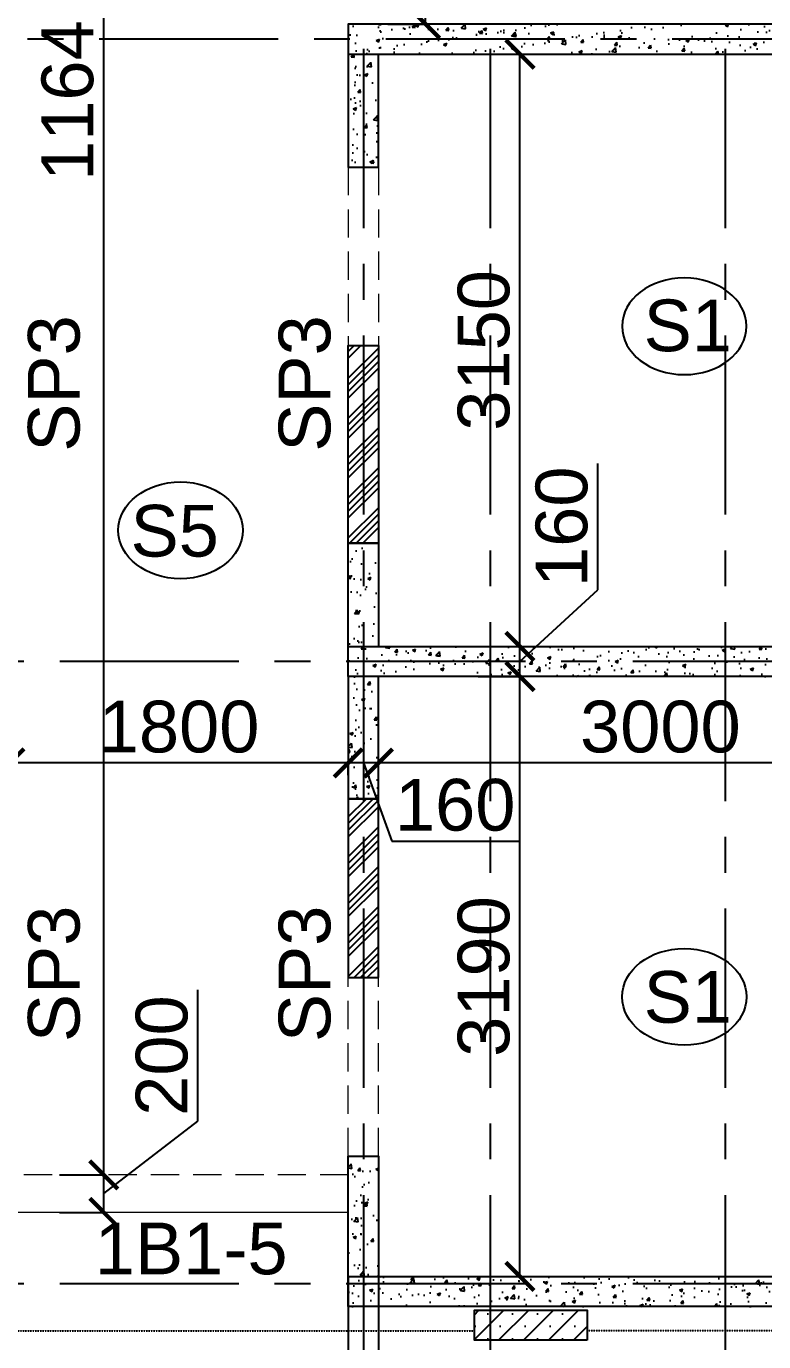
# Model space of a CAD drawing. Header units: inches. Extents: x 278200 to 407749, y -182622 to -96622.
# Drawn here: x 335372 to 339294, y -124432 to -117436 of the extents above; entities that cross this region are included whole.
import ezdxf

# ---------------------------------------------------------------- set-up
doc = ezdxf.new("R2010")
doc.units = ezdxf.units.IN
doc.header["$MEASUREMENT"] = 0
for name, pattern in [('CENTER', [50.8, 31.75, -6.35, 6.35, -6.35]), ('DASHED2', [9.525, 6.35, -3.175]), ('Hidden', [3, 2, -1])]:
    doc.linetypes.add(name, pattern=pattern)
for name, color, linetype in [('160 R.C. WALL HAT', 8, 'Continuous'), ('160 R.C.WALL', 6, 'Continuous'), ('AR-Column', 40, 'Continuous'), ('AR-Hidden', 251, 'DASHED2'), ('DIM', 251, 'Continuous'), ('GRID', 8, 'CENTER'), ('NON S.WALL HATCH', 8, 'Continuous'), ('NON STRUC R.C.WALL', 6, 'Continuous'), ('NON.STRUC.R.C.WALLS', 1, 'Continuous'), ('SECOND FLOOR BEAM', 6, 'Continuous'), ('SPANRAL BEAM', 3, 'Continuous')]:
    doc.layers.add(name, color=color, linetype=linetype)
for name, color, linetype, lineweight in [('BEAMS', 3, 'Continuous', 0), ('SLAB CIR', 1, 'Continuous', 25), ('SLAB TXT', 3, 'Continuous', 0)]:
    doc.layers.add(name, color=color, linetype=linetype, lineweight=lineweight)
doc.styles.add('T200', font='sanss___.ttf', dxfattribs={"height": 275})
doc.styles.add('T300', font='sanss___.ttf', dxfattribs={"height": 350})
doc.dimstyles.new('T 200', dxfattribs={"dimtxt": 275, "dimasz": 150, "dimexe": 1, "dimexo": 0, "dimgap": 50, "dimtad": 1, "dimdec": 0, "dimrnd": 5, "dimdsep": 46, "dimtxsty": 'T200', "dimblk": 'ARCHTICK', "dimcen": 2.5, "dimdle": 1, "dimclrd": 5, "dimclre": 253, "dimclrt": 1, "dimadec": 0, "dimazin": 0, "dimtfac": 1, "dimtdec": 0, "dimtmove": 2, "dimatfit": 3, "dimfxl": 0, "dimarcsym": 0})
pattern_1 = [(45, (2626358.34, -227125.94), (-106.066017, 106.066017), []), (45, (2626393.7, -227125.94), (-106.066017, 106.066017), []), (45, (2626429.05, -227125.94), (-106.066017, 106.066017), []), (45, (2626464.41, -227125.94), (-106.066017, 106.066017), [])]
pattern_2 = [(50, (2464819.82, 125850.9), (179.315046, -15.688034), [18.75, -206.25]), (355, (2464819.82, 125850.9), (-34.687833, 188.048033), [15, -165]), (100.451444, (2464834.76, 125849.6), (144.627212, 172.359998), [15.935048, -175.285528]), (46.1842, (2464819.82, 125900.9), (266.810333, -41.37982), [28.125, -309.375]), (96.635635, (2464842.05, 125897.46), (233.665486, 243.52965), [23.902586, -262.92844]), (351.184164, (2464819.82, 125900.9), (233.665486, 243.52965), [22.5, -247.5]), (21, (2464844.82, 125888.4), (149.226763, -100.654723), [18.75, -206.25]), (326, (2464844.82, 125888.4), (60.828833, 181.287511), [15, -165]), (71.451445, (2464857.25, 125880.02), (210.055594, 80.632788), [15.935047, -175.285528]), (37.5, (2464819.816, 125850.906), (3.0399638, 83.2234635), [0, -163, 0, -167.5, 0, -165.625]), (7.5, (2464819.82, 125850.91), (65.7673844, 98.602928), [0, -95.5, 0, -159.25, 0, -63.125]), (327.5, (2464764.066, 125850.906), (133.455609, -5.638718), [0, -62.5, 0, -195, 0, -258.75]), (317.5, (2464739.07, 125850.91), (145.7965423, 25.0262456), [0, -81.25, 0, -129.5, 0, -183.75])]

# ---------------------------------------------------------------- blocks, each defined once
blk = doc.blocks.new('_ARCHTICK')
at = {"color": 0, "linetype": 'ByBlock', "const_width": 0.15}
blk.add_lwpolyline([(-0.5, -0.5), (0.5, 0.5)], dxfattribs=at)
blk = doc.blocks.new('*D342')
at = {"layer": 'Defpoints', "color": 0}
for p in [(337774.7, -120894.9, 14.7), (337997.3, -120894.9), (337774.7, -124084.9, 14.7)]:
    blk.add_point(p, dxfattribs=at)
at = {"layer": 'DIM', "color": 253, "lineweight": -2}
for p, q in [((337774.7, -120894.9), (337998.3, -120894.9)), ((337774.7, -124084.9), (337998.3, -124084.9))]:
    blk.add_line(p, q, dxfattribs=at)
at = {"layer": 'DIM', "color": 5, "lineweight": -2}
blk.add_line((337997.3, -124085.9), (337997.3, -120893.9), dxfattribs=at)
at = {"layer": 'DIM', "color": 5, "lineweight": -2, "xscale": 150, "yscale": 150, "zscale": 150}
for p, rotation in [((337997.3, -120894.9), 90), ((337997.3, -124084.9), 270)]:
    blk.add_blockref('_ARCHTICK', p, dxfattribs=dict(at, rotation=rotation))
at = {"layer": 'DIM', "color": 1, "insert": (337805.5, -122489.9), "char_height": 275, "attachment_point": 5, "rotation": 90, "style": 'T200'}
blk.add_mtext('3190', dxfattribs=at)
blk = doc.blocks.new('*D343')
at = {"layer": 'Defpoints', "color": 0}
for p in [(337533.6, -120734.9, 14.7), (337997.3, -120734.9), (337774.7, -120894.9, 14.7)]:
    blk.add_point(p, dxfattribs=at)
at = {"layer": 'DIM', "color": 5, "lineweight": -2}
for p, q in [((338411.7, -120434.2), (338411.7, -119762)), ((337997.3, -120814.9), (338411.7, -120434.2)), ((337997.3, -120895.9), (337997.3, -120733.9))]:
    blk.add_line(p, q, dxfattribs=at)
at = {"layer": 'DIM', "color": 253, "lineweight": -2}
for p, q in [((337533.6, -120734.9), (337998.3, -120734.9)), ((337774.7, -120894.9), (337998.3, -120894.9))]:
    blk.add_line(p, q, dxfattribs=at)
at = {"layer": 'DIM', "color": 5, "lineweight": -2, "xscale": 150, "yscale": 150, "zscale": 150}
for p, rotation in [((337997.3, -120734.9), 90), ((337997.3, -120894.9), 270)]:
    blk.add_blockref('_ARCHTICK', p, dxfattribs=dict(at, rotation=rotation))
at = {"layer": 'DIM', "color": 1, "insert": (338219.9, -120098.1), "char_height": 275, "attachment_point": 5, "rotation": 90, "style": 'T200'}
blk.add_mtext('160', dxfattribs=at)
blk = doc.blocks.new('*D344')
at = {"layer": 'Defpoints', "color": 0}
for p in [(337579.8, -117584.9, 14.7), (337997.3, -117584.9), (337533.6, -120734.9, 14.7)]:
    blk.add_point(p, dxfattribs=at)
at = {"layer": 'DIM', "color": 253, "lineweight": -2}
for p, q in [((337579.8, -117584.9), (337998.3, -117584.9)), ((337533.6, -120734.9), (337998.3, -120734.9))]:
    blk.add_line(p, q, dxfattribs=at)
at = {"layer": 'DIM', "color": 5, "lineweight": -2}
blk.add_line((337997.3, -120735.9), (337997.3, -117583.9), dxfattribs=at)
at = {"layer": 'DIM', "color": 5, "lineweight": -2, "xscale": 150, "yscale": 150, "zscale": 150}
for p, rotation in [((337997.3, -117584.9), 90), ((337997.3, -120734.9), 270)]:
    blk.add_blockref('_ARCHTICK', p, dxfattribs=dict(at, rotation=rotation))
at = {"layer": 'DIM', "color": 1, "insert": (337805.5, -119159.9), "char_height": 275, "attachment_point": 5, "rotation": 90, "style": 'T200'}
blk.add_mtext('3150', dxfattribs=at)
blk = doc.blocks.new('*D345')
at = {"layer": 'Defpoints', "color": 0}
for p in [(337307.5, -116584.9, 14.7), (337495, -116584.9), (337295.2, -117424.9, 14.7)]:
    blk.add_point(p, dxfattribs=at)
at = {"layer": 'DIM', "color": 253, "lineweight": -2}
for p, q in [((337307.5, -116584.9), (337496, -116584.9)), ((337295.2, -117424.9), (337496, -117424.9))]:
    blk.add_line(p, q, dxfattribs=at)
at = {"layer": 'DIM', "color": 5, "lineweight": -2}
blk.add_line((337495, -117425.9), (337495, -116583.9), dxfattribs=at)
at = {"layer": 'DIM', "color": 5, "lineweight": -2, "xscale": 150, "yscale": 150, "zscale": 150}
for p, rotation in [((337495, -116584.9), 90), ((337495, -117424.9), 270)]:
    blk.add_blockref('_ARCHTICK', p, dxfattribs=dict(at, rotation=rotation))
at = {"layer": 'DIM', "color": 1, "insert": (337303.3, -117004.9), "char_height": 275, "attachment_point": 5, "rotation": 90, "style": 'T200'}
blk.add_mtext('840', dxfattribs=at)
blk = doc.blocks.new('*D476')
at = {"layer": 'Defpoints', "color": 0}
for p in [(337244.3, -124084.9, 14.7), (340844.3, -124084.9, 14.7), (337244.3, -125049.9)]:
    blk.add_point(p, dxfattribs=at)
at = {"layer": 'DIM', "color": 253, "lineweight": -2}
for p, q in [((337244.3, -124084.9), (337244.3, -125050.9)), ((340844.3, -124084.9), (340844.3, -125050.9))]:
    blk.add_line(p, q, dxfattribs=at)
at = {"layer": 'DIM', "color": 5, "lineweight": -2}
blk.add_line((340845.3, -125049.9), (337243.3, -125049.9), dxfattribs=at)
at = {"layer": 'DIM', "color": 5, "lineweight": -2, "xscale": 150, "yscale": 150, "zscale": 150, "rotation": 180}
blk.add_blockref('_ARCHTICK', (337244.3, -125049.9), dxfattribs=at)
at = {"layer": 'DIM', "color": 5, "lineweight": -2, "xscale": 150, "yscale": 150, "zscale": 150}
blk.add_blockref('_ARCHTICK', (340844.3, -125049.9), dxfattribs=at)
at = {"layer": 'DIM', "color": 1, "insert": (339044.3, -124858.1), "char_height": 275, "attachment_point": 5, "style": 'T200'}
blk.add_mtext('3600', dxfattribs=at)
blk = doc.blocks.new('*D477')
at = {"layer": 'Defpoints', "color": 0}
for p in [(337084.3, -124084.9, 14.7), (337244.3, -124084.9, 14.7), (337084.3, -125049.9)]:
    blk.add_point(p, dxfattribs=at)
at = {"layer": 'DIM', "color": 253, "lineweight": -2}
for p, q in [((337084.3, -124084.9), (337084.3, -125050.9)), ((337244.3, -124084.9), (337244.3, -125050.9))]:
    blk.add_line(p, q, dxfattribs=at)
at = {"layer": 'DIM', "color": 5, "lineweight": -2}
for p, q in [((337245.3, -125049.9), (337083.3, -125049.9)), ((337164.3, -125049.9), (337401.3, -125551.4)), ((337401.3, -125551.4), (338073.5, -125551.4))]:
    blk.add_line(p, q, dxfattribs=at)
at = {"layer": 'DIM', "color": 5, "lineweight": -2, "xscale": 150, "yscale": 150, "zscale": 150, "rotation": 180}
blk.add_blockref('_ARCHTICK', (337084.3, -125049.9), dxfattribs=at)
at = {"layer": 'DIM', "color": 5, "lineweight": -2, "xscale": 150, "yscale": 150, "zscale": 150}
blk.add_blockref('_ARCHTICK', (337244.3, -125049.9), dxfattribs=at)
at = {"layer": 'DIM', "color": 1, "insert": (337737.4, -125359.6), "char_height": 275, "attachment_point": 5, "style": 'T200'}
blk.add_mtext('160', dxfattribs=at)
blk = doc.blocks.new('*D478')
at = {"layer": 'Defpoints', "color": 0}
for p in [(337084.3, -124084.9, 14.7), (335284.3, -124244.9, 14.7), (335284.3, -125049.9)]:
    blk.add_point(p, dxfattribs=at)
at = {"layer": 'DIM', "color": 253, "lineweight": -2}
for p, q in [((337084.3, -124084.9), (337084.3, -125050.9)), ((335284.3, -124244.9), (335284.3, -125050.9))]:
    blk.add_line(p, q, dxfattribs=at)
at = {"layer": 'DIM', "color": 5, "lineweight": -2}
blk.add_line((337085.3, -125049.9), (335283.3, -125049.9), dxfattribs=at)
at = {"layer": 'DIM', "color": 5, "lineweight": -2, "xscale": 150, "yscale": 150, "zscale": 150, "rotation": 180}
blk.add_blockref('_ARCHTICK', (335284.3, -125049.9), dxfattribs=at)
at = {"layer": 'DIM', "color": 5, "lineweight": -2, "xscale": 150, "yscale": 150, "zscale": 150}
blk.add_blockref('_ARCHTICK', (337084.3, -125049.9), dxfattribs=at)
at = {"layer": 'DIM', "color": 1, "insert": (336184.3, -124858.3), "char_height": 275, "attachment_point": 5, "style": 'T200'}
blk.add_mtext('1800', dxfattribs=at)
blk = doc.blocks.new('*D479')
at = {"layer": 'Defpoints', "color": 0}
for p in [(335124.3, -124084.9, 14.7), (335284.3, -124244.9, 14.7), (335124.3, -125049.9)]:
    blk.add_point(p, dxfattribs=at)
at = {"layer": 'DIM', "color": 253, "lineweight": -2}
for p, q in [((335124.3, -124084.9), (335124.3, -125050.9)), ((335284.3, -124244.9), (335284.3, -125050.9))]:
    blk.add_line(p, q, dxfattribs=at)
at = {"layer": 'DIM', "color": 5, "lineweight": -2}
for p, q in [((335285.3, -125049.9), (335123.3, -125049.9)), ((335204.3, -125049.9), (335439.3, -125551.4)), ((335439.3, -125551.4), (336111.6, -125551.4))]:
    blk.add_line(p, q, dxfattribs=at)
at = {"layer": 'DIM', "color": 5, "lineweight": -2, "xscale": 150, "yscale": 150, "zscale": 150, "rotation": 180}
blk.add_blockref('_ARCHTICK', (335124.3, -125049.9), dxfattribs=at)
at = {"layer": 'DIM', "color": 5, "lineweight": -2, "xscale": 150, "yscale": 150, "zscale": 150}
blk.add_blockref('_ARCHTICK', (335284.3, -125049.9), dxfattribs=at)
at = {"layer": 'DIM', "color": 1, "insert": (335775.5, -125359.6), "char_height": 275, "attachment_point": 5, "style": 'T200'}
blk.add_mtext('160', dxfattribs=at)
blk = doc.blocks.new('*D487')
at = {"layer": 'Defpoints', "color": 0}
for p in [(337244.3, -121354.4), (337244.3, -121419.4, 14.7), (340244.3, -121430.2, 14.7)]:
    blk.add_point(p, dxfattribs=at)
at = {"layer": 'DIM', "color": 5, "lineweight": -2}
blk.add_line((340245.3, -121354.4), (337243.3, -121354.4), dxfattribs=at)
at = {"layer": 'DIM', "color": 253, "lineweight": -2}
for p, q in [((337244.3, -121419.4), (337244.3, -121353.4)), ((340244.3, -121430.2), (340244.3, -121353.4))]:
    blk.add_line(p, q, dxfattribs=at)
at = {"layer": 'DIM', "color": 5, "lineweight": -2, "xscale": 150, "yscale": 150, "zscale": 150, "rotation": 180}
blk.add_blockref('_ARCHTICK', (337244.3, -121354.4), dxfattribs=at)
at = {"layer": 'DIM', "color": 5, "lineweight": -2, "xscale": 150, "yscale": 150, "zscale": 150}
blk.add_blockref('_ARCHTICK', (340244.3, -121354.4), dxfattribs=at)
at = {"layer": 'DIM', "color": 1, "insert": (338744.3, -121162.6), "char_height": 275, "attachment_point": 5, "style": 'T200'}
blk.add_mtext('3000', dxfattribs=at)
blk = doc.blocks.new('*D488')
at = {"layer": 'Defpoints', "color": 0}
for p in [(337084.3, -121354.4), (337084.3, -121419.4, 14.7), (337244.3, -121419.4, 14.7)]:
    blk.add_point(p, dxfattribs=at)
at = {"layer": 'DIM', "color": 5, "lineweight": -2}
for p, q in [((337245.3, -121354.4), (337083.3, -121354.4)), ((337164.3, -121354.4), (337316.6, -121770.4)), ((337316.6, -121770.4), (337988.9, -121770.4))]:
    blk.add_line(p, q, dxfattribs=at)
at = {"layer": 'DIM', "color": 253, "lineweight": -2}
for p, q in [((337084.3, -121419.4), (337084.3, -121353.4)), ((337244.3, -121419.4), (337244.3, -121353.4))]:
    blk.add_line(p, q, dxfattribs=at)
at = {"layer": 'DIM', "color": 5, "lineweight": -2, "xscale": 150, "yscale": 150, "zscale": 150, "rotation": 180}
blk.add_blockref('_ARCHTICK', (337084.3, -121354.4), dxfattribs=at)
at = {"layer": 'DIM', "color": 5, "lineweight": -2, "xscale": 150, "yscale": 150, "zscale": 150}
blk.add_blockref('_ARCHTICK', (337244.3, -121354.4), dxfattribs=at)
at = {"layer": 'DIM', "color": 1, "insert": (337652.8, -121578.5), "char_height": 275, "attachment_point": 5, "style": 'T200'}
blk.add_mtext('160', dxfattribs=at)
blk = doc.blocks.new('*D489')
at = {"layer": 'Defpoints', "color": 0}
for p in [(335284.3, -121354.4), (335284.3, -121432.7, 14.7), (337084.3, -121419.4, 14.7)]:
    blk.add_point(p, dxfattribs=at)
at = {"layer": 'DIM', "color": 5, "lineweight": -2}
blk.add_line((337085.3, -121354.4), (335283.3, -121354.4), dxfattribs=at)
at = {"layer": 'DIM', "color": 253, "lineweight": -2}
for p, q in [((335284.3, -121432.7), (335284.3, -121353.4)), ((337084.3, -121419.4), (337084.3, -121353.4))]:
    blk.add_line(p, q, dxfattribs=at)
at = {"layer": 'DIM', "color": 5, "lineweight": -2, "xscale": 150, "yscale": 150, "zscale": 150, "rotation": 180}
blk.add_blockref('_ARCHTICK', (335284.3, -121354.4), dxfattribs=at)
at = {"layer": 'DIM', "color": 5, "lineweight": -2, "xscale": 150, "yscale": 150, "zscale": 150}
blk.add_blockref('_ARCHTICK', (337084.3, -121354.4), dxfattribs=at)
at = {"layer": 'DIM', "color": 1, "insert": (336184.3, -121162.7), "char_height": 275, "attachment_point": 5, "style": 'T200'}
blk.add_mtext('1800', dxfattribs=at)
blk = doc.blocks.new('*D544')
at = {"layer": 'Defpoints', "color": 0}
for p in [(335547.7, -123544.9, 14.7), (335783.8, -123544.9), (335547.7, -123744.9, 14.7)]:
    blk.add_point(p, dxfattribs=at)
at = {"layer": 'DIM', "color": 5, "lineweight": -2}
for p, q in [((336284.7, -123259.6), (336284.7, -122561.3)), ((335783.8, -123644.9), (336284.7, -123259.6)), ((335783.8, -123745.9), (335783.8, -123543.9))]:
    blk.add_line(p, q, dxfattribs=at)
at = {"layer": 'DIM', "color": 253, "lineweight": -2}
for p, q in [((335547.7, -123544.9), (335784.8, -123544.9)), ((335547.7, -123744.9), (335784.8, -123744.9))]:
    blk.add_line(p, q, dxfattribs=at)
at = {"layer": 'DIM', "color": 5, "lineweight": -2, "xscale": 150, "yscale": 150, "zscale": 150}
for p, rotation in [((335783.8, -123544.9), 90), ((335783.8, -123744.9), 270)]:
    blk.add_blockref('_ARCHTICK', p, dxfattribs=dict(at, rotation=rotation))
at = {"layer": 'DIM', "color": 1, "insert": (336093.1, -122910.5), "char_height": 275, "attachment_point": 5, "rotation": 90, "style": 'T200'}
blk.add_mtext('200', dxfattribs=at)
blk = doc.blocks.new('*D545')
at = {"layer": 'Defpoints', "color": 0}
for p in [(335602.1, -111904.9, 14.7), (335783.8, -111904.9), (335547.7, -123544.9, 14.7)]:
    blk.add_point(p, dxfattribs=at)
at = {"layer": 'DIM', "color": 253, "lineweight": -2}
for p, q in [((335602.1, -111904.9), (335784.8, -111904.9)), ((335547.7, -123544.9), (335784.8, -123544.9))]:
    blk.add_line(p, q, dxfattribs=at)
at = {"layer": 'DIM', "color": 5, "lineweight": -2}
blk.add_line((335783.8, -123545.9), (335783.8, -111903.9), dxfattribs=at)
at = {"layer": 'DIM', "color": 5, "lineweight": -2, "xscale": 150, "yscale": 150, "zscale": 150}
for p, rotation in [((335783.8, -111904.9), 90), ((335783.8, -123544.9), 270)]:
    blk.add_blockref('_ARCHTICK', p, dxfattribs=dict(at, rotation=rotation))
at = {"layer": 'DIM', "color": 1, "insert": (335591.9, -117724.9), "char_height": 275, "attachment_point": 5, "rotation": 90, "style": 'T200'}
blk.add_mtext('11640', dxfattribs=at)
blk = doc.blocks.new('A$C02A55DAE')
at = {"layer": 'NON S.WALL HATCH'}
h = blk.add_hatch(dxfattribs=at)
h.set_pattern_fill('SACNCR', color=256, scale=1000)
h.set_pattern_definition([(45, (-132245.64, 75915.45), (-66.29126, 66.29126), []), (45, (-132179.35, 75915.45), (-66.29126, 66.29126), [0, -93.75])])
h.paths.add_polyline_path([(53094, -18480), (52494, -18480), (52494, -18320), (53094, -18320)])
at = {"layer": 'AR-Column', "color": 4, "elevation": -29.5}
blk.add_lwpolyline([(53094, -18480), (52494, -18480), (52494, -18320), (53094, -18320)], close=True, dxfattribs=at)
at = {"layer": 'AR-Hidden', "ltscale": 0.009}
for p, q in [((49256.5, -18430, -29.5), (52494, -18430, -29.5)), ((56331.5, -18430, -29.5), (53094, -18430, -29.5))]:
    blk.add_line(p, q, dxfattribs=at)

msp = doc.modelspace()

# ---------------------------------------------------------------- hatches: boundary and pattern name
at = {"layer": '160 R.C. WALL HAT'}
h = msp.add_hatch(dxfattribs=at)
h.set_pattern_fill('AR-CONC', color=256, scale=25)
h.set_pattern_definition(pattern_2)
h.paths.add_polyline_path([(341229.3, -117424.9), (337084.3, -117424.9), (337084.3, -117584.9), (341229.3, -117584.9)])
h = msp.add_hatch(dxfattribs=at)
h.set_pattern_fill('AR-CONC', color=256, scale=25)
h.set_pattern_definition(pattern_2)
h.paths.add_polyline_path([(337084.3, -117584.9), (337244.3, -117584.9), (337244.3, -118184.9), (337084.3, -118184.9)])
h = msp.add_hatch(dxfattribs=at)
h.set_pattern_fill('AR-CONC', color=256, scale=25)
h.set_pattern_definition(pattern_2)
h.paths.add_polyline_path([(337244.3, -120204.9), (337084.3, -120204.9), (337084.3, -120734.9), (337244.3, -120734.9)])
h = msp.add_hatch(dxfattribs=at)
h.set_pattern_fill('AR-CONC', color=256, scale=25)
h.set_pattern_definition(pattern_2)
h.paths.add_polyline_path([(337084.3, -120894.9), (337084.3, -120734.9), (341044.3, -120734.9), (341044.3, -120894.9)])
h = msp.add_hatch(dxfattribs=at)
h.set_pattern_fill('AR-CONC', color=256, scale=25)
h.set_pattern_definition(pattern_2)
h.paths.add_polyline_path([(337244.3, -121544.9), (337084.3, -121544.9), (337084.3, -120894.9), (337244.3, -120894.9)])
h = msp.add_hatch(dxfattribs=at)
h.set_pattern_fill('AR-CONC', color=256, scale=25)
h.set_pattern_definition(pattern_2)
h.paths.add_polyline_path([(337084.3, -123444.9), (337244.3, -123444.9), (337244.3, -124084.9), (337084.3, -124084.9)])
h = msp.add_hatch(dxfattribs=at)
h.set_pattern_fill('AR-CONC', color=256, scale=25)
h.set_pattern_definition(pattern_2)
h.paths.add_polyline_path([(337084.3, -124244.9), (337084.3, -124084.9), (341044.3, -124084.9), (341044.3, -124244.9)])
at = {"layer": 'NON STRUC R.C.WALL'}
h = msp.add_hatch(dxfattribs=at)
h.set_pattern_fill('ANSI34', color=1, scale=200)
h.set_pattern_definition(pattern_1)
h.paths.add_polyline_path([(337244.3, -119134.9), (337244.3, -120184.9), (337084.3, -120184.9), (337084.3, -119134.9)])
h = msp.add_hatch(dxfattribs=at)
h.set_pattern_fill('ANSI34', color=1, scale=200)
h.set_pattern_definition(pattern_1)
h.paths.add_polyline_path([(337244.3, -122494.9), (337244.3, -121544.9), (337084.3, -121544.9), (337084.3, -122494.9)])

# ---------------------------------------------------------------- linework, layer by layer
at = {"layer": '160 R.C.WALL', "elevation": 14.7}
for points in [[(341229.3, -117424.9), (337084.3, -117424.9), (337084.3, -117584.9), (341229.3, -117584.9)], [(337084.3, -120894.9), (337084.3, -120734.9), (341044.3, -120734.9), (341044.3, -120894.9)], [(337084.3, -124244.9), (337084.3, -124084.9), (341044.3, -124084.9), (341044.3, -124244.9)]]:
    msp.add_lwpolyline(points, close=True, dxfattribs=at)
for points in [[(337084.3, -117584.9), (337084.3, -118184.9), (337244.3, -118184.9), (337244.3, -117584.9)], [(337084.3, -120734.9), (337084.3, -120184.9), (337244.3, -120184.9), (337244.3, -120734.9)], [(337084.3, -120894.9), (337084.3, -121544.9), (337244.3, -121544.9), (337244.3, -120894.9)], [(337084.3, -124084.9), (337084.3, -123444.9), (337244.3, -123444.9), (337244.3, -124084.9)]]:
    msp.add_lwpolyline(points, dxfattribs=at)
at = {"layer": 'BEAMS', "linetype": 'Hidden', "ltscale": 75}
for p, q in [((337084.3, -118184.9, 14.7), (337084.3, -120184.9, 14.7)), ((337244.3, -118184.9, 14.7), (337244.3, -120184.9, 14.7)), ((337084.3, -123444.9, 14.7), (337084.3, -121544.9, 14.7)), ((337244.3, -123444.9, 14.7), (337244.3, -121544.9, 14.7)), ((337084.3, -123544.9, 14.7), (335284.3, -123544.9, 14.7))]:
    msp.add_line(p, q, dxfattribs=at)
at = {"layer": 'BEAMS', "color": 4, "linetype": 'Continuous', "ltscale": 0.01}
msp.add_line((337084.3, -123744.9, 14.7), (335284.3, -123744.9, 14.7), dxfattribs=at)
at = {"layer": 'GRID', "ltscale": 30}
for p, q in [((337164.3, -99268.8, 14.7), (337164.3, -130305.3, 14.7)), ((337839.3, -99268.8, 14.7), (337839.3, -130305.3, 14.7)), ((339089.1, -99268.8, 14.7), (339089.1, -130305.3, 14.7)), ((367192.1, -117504.9, 14.7), (280837.7, -117504.9, 14.7)), ((366982.1, -120814.9, 14.7), (280837.7, -120814.9, 14.7)), ((366982.1, -124124.9, 14.7), (280837.7, -124124.9, 14.7))]:
    msp.add_line(p, q, dxfattribs=at)
at = {"layer": 'NON.STRUC.R.C.WALLS', "elevation": 14.7}
for points in [[(337244.3, -119134.9), (337244.3, -120184.9), (337084.3, -120184.9), (337084.3, -119134.9)], [(337244.3, -122494.9), (337244.3, -121544.9), (337084.3, -121544.9), (337084.3, -122494.9)]]:
    msp.add_lwpolyline(points, close=True, dxfattribs=at)
at = {"layer": 'SLAB CIR', "extrusion": (0, 0, -1)}
msp.add_ellipse((338871.5, -119031.7, -0.7), major_axis=(-331, 0), ratio=0.77685, dxfattribs=at)
at = {"layer": 'SLAB CIR'}
for centre in [(336191.7, -120117), (338871.5, -122598.2, -0.7)]:
    msp.add_ellipse(centre, major_axis=(-331, 0), ratio=0.77685, dxfattribs=at)

# ---------------------------------------------------------------- block references
at = {"layer": 'DIM', "color": 1}
msp.add_blockref('A$C02A55DAE', (285260.7, -105944.9, 29.5), dxfattribs=at)

# ---------------------------------------------------------------- texts
at = {"layer": 'SECOND FLOOR BEAM', "style": 'T300'}
msp.add_text('1B1-5', height=275, dxfattribs=at).set_placement((335736.3, -124073.8))
at = {"layer": 'SLAB TXT', "style": 'T300'}
for s, p in [('S1', (338655.3, -119164.6)), ('S5', (335926, -120256.7)), ('S1', (338655.3, -122736.1))]:
    msp.add_text(s, height=275, dxfattribs=at).set_placement(p)
at = {"layer": 'SPANRAL BEAM', "style": 'T300'}
for p in [(335655.2, -119699.1), (336988.8, -119699.1), (335655.2, -122839.1), (336988.8, -122839.1)]:
    msp.add_text('SP3', height=275, rotation=90, dxfattribs=at).set_placement(p)

# ---------------------------------------------------------------- dimensions: what is measured, and where the dimension line sits
at = {"layer": 'DIM'}
for base, p1, p2, angle, picture, middle in [((335783.8, -111904.9), (335547.7, -123544.9, 14.7), (335602.1, -111904.9, 14.7), 90, '*D545', (335591.9, -117724.9)), ((337495, -116584.9), (337295.2, -117424.9, 14.7), (337307.5, -116584.9, 14.7), 90, '*D345', (337303.3, -117004.9)), ((337997.3, -117584.9), (337533.6, -120734.9, 14.7), (337579.8, -117584.9, 14.7), 90, '*D344', (337805.5, -119159.9)), ((337997.3, -120894.9), (337774.7, -124084.9, 14.7), (337774.7, -120894.9, 14.7), 90, '*D342', (337805.5, -122489.9)), ((335284.3, -121354.4), (337084.3, -121419.4, 14.7), (335284.3, -121432.7, 14.7), 180, '*D489', (336184.3, -121162.7)), ((337244.3, -121354.4), (340244.3, -121430.2, 14.7), (337244.3, -121419.4, 14.7), 180, '*D487', (338744.3, -121162.6)), ((335284.3, -125049.9), (337084.3, -124084.9, 14.7), (335284.3, -124244.9, 14.7), 180, '*D478', (336184.3, -124858.3)), ((337244.3, -125049.9), (340844.3, -124084.9, 14.7), (337244.3, -124084.9, 14.7), 180, '*D476', (339044.3, -124858.1))]:
    dim = msp.add_linear_dim(base=base, p1=p1, p2=p2, angle=angle, dimstyle='T 200', dxfattribs=at)
    dim.commit()
    dim.dimension.update_dxf_attribs({"geometry": picture, "text_midpoint": middle})
for base, p1, p2, angle, picture, middle in [((337997.3, -120734.9), (337774.7, -120894.9, 14.7), (337533.6, -120734.9, 14.7), 90, '*D343', (338411.7, -120384.2)), ((337084.3, -121354.4), (337244.3, -121419.4, 14.7), (337084.3, -121419.4, 14.7), 180, '*D488', (337366.6, -121770.4)), ((335783.8, -123544.9), (335547.7, -123744.9, 14.7), (335547.7, -123544.9, 14.7), 90, '*D544', (336284.7, -123209.6)), ((335124.3, -125049.9), (335284.3, -124244.9, 14.7), (335124.3, -124084.9, 14.7), 180, '*D479', (335489.3, -125551.4)), ((337084.3, -125049.9), (337244.3, -124084.9, 14.7), (337084.3, -124084.9, 14.7), 180, '*D477', (337451.3, -125551.4))]:
    dim = msp.add_linear_dim(base=base, p1=p1, p2=p2, angle=angle, dimstyle='T 200', override={"dimtmove": 1}, dxfattribs=at)
    dim.commit()
    dim.dimension.update_dxf_attribs({"geometry": picture, "text_midpoint": middle, "dimtype": 160})

doc.saveas('drawing.dxf')
